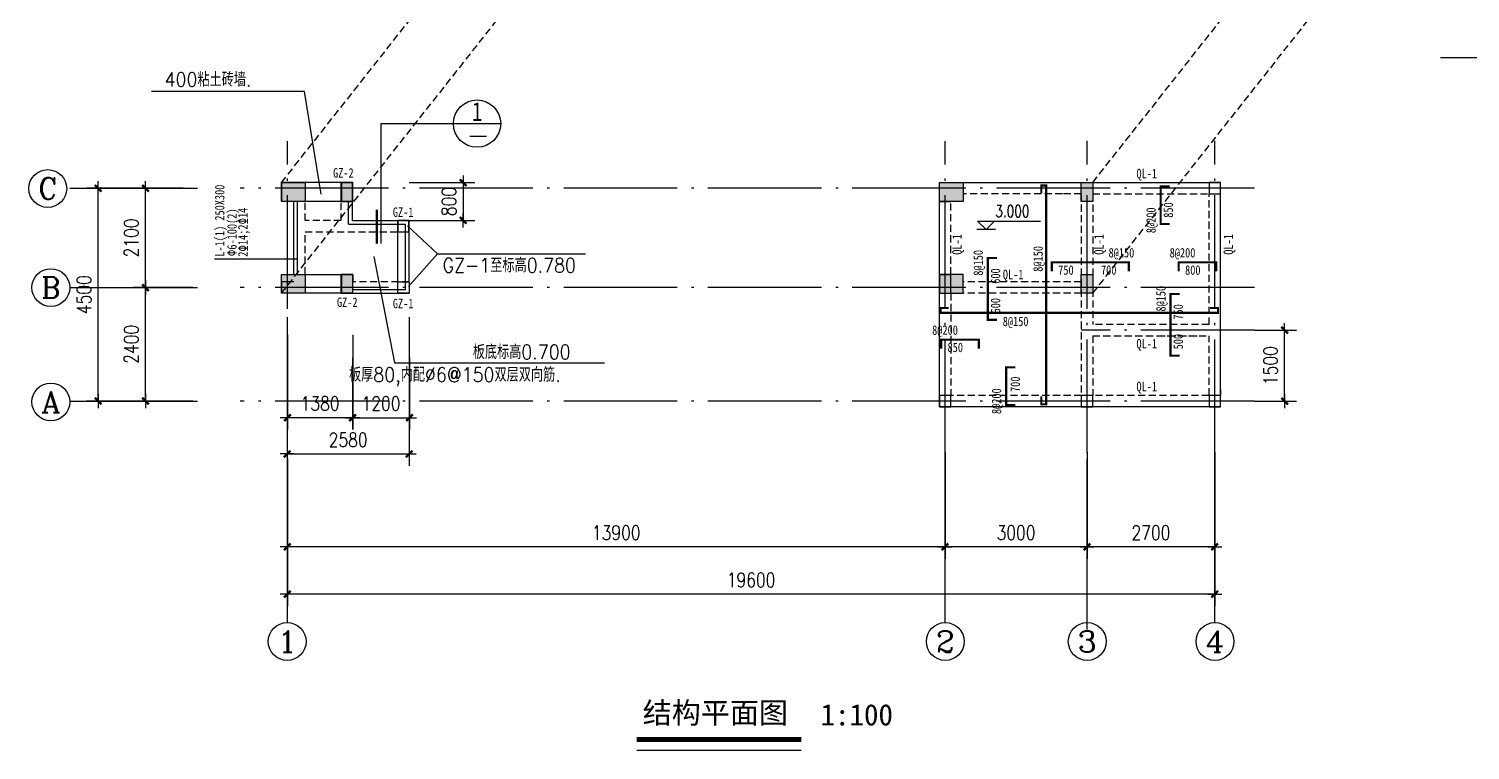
# Model space of a CAD drawing. Extents: x 79352 to 196427, y -253872 to -173208.
# Drawn here: x 148240 to 178703, y -205961 to -190708 of the extents above; entities that cross this region are included whole.
import ezdxf
from ezdxf.enums import TextEntityAlignment as Align

# ---------------------------------------------------------------- set-up
doc = ezdxf.new("R2010")
doc.units = 0
doc.header["$LTSCALE"] = 100
doc.header["$MEASUREMENT"] = 0
doc.header["$PDMODE"] = 34
doc.linetypes.add('ACAD_ISO04W100', pattern=[30.5, 24, -3, 0.5, -3])
doc.linetypes.add('DASHED', pattern=[0.75, 0.5, -0.25])
doc.layers.get('0').update_dxf_attribs({"color": 1, "linetype": 'CONTINUOUS'})
doc.layers.get('DEFPOINTS').update_dxf_attribs({"linetype": 'CONTINUOUS'})
for name, color, linetype in [('2', 200, 'CONTINUOUS'), ('211', 2, 'CONTINUOUS'), ('212', 2, 'CONTINUOUS'), ('3', 4, 'CONTINUOUS'), ('96', 7, 'CONTINUOUS'), ('A', 43, 'CONTINUOUS'), ('AXIS', 3, 'CONTINUOUS'), ('AXIS_TEXT', 7, 'CONTINUOUS'), ('DOTE', 252, 'ACAD_ISO04W100'), ('PUB_DIM', 9, 'CONTINUOUS'), ('PUB_TEXT', 7, 'CONTINUOUS'), ('TXT', 253, 'CONTINUOUS'), ('WALL', 255, 'CONTINUOUS'), ('WINDOW', 142, 'CONTINUOUS'), ('尺寸线及数字', 7, 'CONTINUOUS'), ('支座钢筋', 1, 'CONTINUOUS'), ('支座钢筋标注', 253, 'CONTINUOUS'), ('板底钢筋', 24, 'CONTINUOUS'), ('板底钢筋标注', 253, 'CONTINUOUS'), ('柱', 2, 'CONTINUOUS')]:
    doc.layers.add(name, color=color, linetype=linetype)
doc.styles.add('COMPLEX', font='COMPLEX')
doc.styles.add('DIM_FONT', font='SIMPLEX', dxfattribs={"width": 0.8})
doc.styles.add('HEI', font='simhei.ttf', dxfattribs={"width": 0.8})
doc.styles.add('HZTXT3', font='romand.shx', dxfattribs={"bigfont": 'sqtxt.shx'})
doc.styles.add('SIMPLEX', font='SIMPLEX.SHX')
doc.dimstyles.new('DIMB', dxfattribs={"dimtxt": 300, "dimasz": 1, "dimexe": 250, "dimexo": 300, "dimgap": 150, "dimtad": 1, "dimdec": 0, "dimlfac": -1, "dimzin": 0, "dimtxsty": 'DIM_FONT', "dimblk": '_DIMX', "dimblk1": '_DIMX', "dimblk2": '_DIMX', "dimcen": 0.09, "dimse2": 1, "dimclrd": 256, "dimclre": 256, "dimclrt": 256, "dimazin": 3, "dimtfac": 5, "dimtdec": 0, "dimtix": 1, "dimtmove": 0, "dimatfit": 3, "dimtolj": 1, "dimtzin": 0})

# ---------------------------------------------------------------- blocks, each defined once
blk = doc.blocks.new('_AXISO')
blk.add_circle((0, 0), 0.5)
at = {"layer": 'AXIS_TEXT', "style": 'COMPLEX', "width": 1.041667}
blk.add_attdef('A', text='', height=0.56, dxfattribs=at).set_placement((-0.25, -0.28), (0.25, -0.28), align=Align.FIT)
blk = doc.blocks.new('_DIMX')
blk.add_line((-150, 0), (150, 0))
at = {"const_width": 50}
blk.add_lwpolyline([(-70, -70), (70, 70)], dxfattribs=at)
blk = doc.blocks.new('*D153')
at = {"linetype": 'BYBLOCK'}
for p, q in [((82617, -177535), (80567, -177535)), ((80817, -182034), (80817, -177536)), ((82617, -182035), (80567, -182035))]:
    blk.add_line(p, q, dxfattribs=at)
at = {"layer": 'DEFPOINTS', "color": 0, "linetype": 'BYBLOCK'}
for p in [(80817, -177535), (82617, -177535), (82617, -182035)]:
    blk.add_point(p, dxfattribs=at)
at = {"linetype": 'BYBLOCK'}
for p, rotation in [((80817, -177535), 90.00009587517272), ((80817, -182035), 270.0000958751727)]:
    blk.add_blockref('_DIMX', p, dxfattribs=dict(at, rotation=rotation))
at = {"linetype": 'BYBLOCK', "insert": (80517, -179785), "char_height": 300, "attachment_point": 5, "rotation": 90.0001, "style": 'DIM_FONT'}
blk.add_mtext('\\A1;4500', dxfattribs=at)
blk = doc.blocks.new('*D154')
at = {"linetype": 'BYBLOCK'}
for p, q in [((81817, -182034), (81817, -179636)), ((82817, -182035), (81567, -182035))]:
    blk.add_line(p, q, dxfattribs=at)
at = {"layer": 'DEFPOINTS', "color": 0, "linetype": 'BYBLOCK'}
for p in [(81817, -179635), (82817, -179635), (82817, -182035)]:
    blk.add_point(p, dxfattribs=at)
at = {"linetype": 'BYBLOCK'}
for p, rotation in [((81817, -179635), 90.00009340632796), ((81817, -182035), 270.0000934063279)]:
    blk.add_blockref('_DIMX', p, dxfattribs=dict(at, rotation=rotation))
at = {"linetype": 'BYBLOCK', "insert": (81517, -180835), "char_height": 300, "attachment_point": 5, "rotation": 90.0001, "style": 'DIM_FONT'}
blk.add_mtext('\\A1;2400', dxfattribs=at)
blk = doc.blocks.new('*D155')
at = {"linetype": 'BYBLOCK'}
for p, q in [((81817, -179634), (81817, -177536)), ((82817, -179635), (81567, -179635))]:
    blk.add_line(p, q, dxfattribs=at)
at = {"layer": 'DEFPOINTS', "color": 0, "linetype": 'BYBLOCK'}
for p in [(81817, -177535), (82817, -177535), (82817, -179635)]:
    blk.add_point(p, dxfattribs=at)
at = {"linetype": 'BYBLOCK'}
for p, rotation in [((81817, -177535), 90.0000934063274), ((81817, -179635), 270.0000934063274)]:
    blk.add_blockref('_DIMX', p, dxfattribs=dict(at, rotation=rotation))
at = {"linetype": 'BYBLOCK', "insert": (81517, -178585), "char_height": 300, "attachment_point": 5, "rotation": 90.0001, "style": 'DIM_FONT'}
blk.add_mtext('\\A1;2100', dxfattribs=at)
blk = doc.blocks.new('*D156')
at = {"linetype": 'BYBLOCK'}
for p, q in [((104417, -183118), (104417, -185368)), ((104416, -185118), (101718, -185118))]:
    blk.add_line(p, q, dxfattribs=at)
at = {"layer": 'DEFPOINTS', "color": 0, "linetype": 'BYBLOCK'}
for p in [(101717, -183118), (104417, -183118), (101717, -185118)]:
    blk.add_point(p, dxfattribs=at)
at = {"linetype": 'BYBLOCK', "rotation": 180}
blk.add_blockref('_DIMX', (101717, -185118), dxfattribs=at)
at = {"linetype": 'BYBLOCK'}
blk.add_blockref('_DIMX', (104417, -185118), dxfattribs=at)
at = {"linetype": 'BYBLOCK', "insert": (103067, -184818), "char_height": 300, "attachment_point": 5, "style": 'DIM_FONT'}
blk.add_mtext('\\A1;2700', dxfattribs=at)
blk = doc.blocks.new('*D157')
at = {"linetype": 'BYBLOCK'}
for p, q in [((101717, -183118), (101717, -185368)), ((101716, -185118), (98718, -185118))]:
    blk.add_line(p, q, dxfattribs=at)
at = {"layer": 'DEFPOINTS', "color": 0, "linetype": 'BYBLOCK'}
for p in [(98717, -183118), (101717, -183118), (98717, -185118)]:
    blk.add_point(p, dxfattribs=at)
at = {"linetype": 'BYBLOCK', "rotation": 180}
blk.add_blockref('_DIMX', (98717, -185118), dxfattribs=at)
at = {"linetype": 'BYBLOCK'}
blk.add_blockref('_DIMX', (101717, -185118), dxfattribs=at)
at = {"linetype": 'BYBLOCK', "insert": (100217, -184818), "char_height": 300, "attachment_point": 5, "style": 'DIM_FONT'}
blk.add_mtext('\\A1;3000', dxfattribs=at)
blk = doc.blocks.new('*D158')
at = {"linetype": 'BYBLOCK'}
for p, q in [((98717, -183118), (98717, -185368)), ((98716, -185118), (84818, -185118))]:
    blk.add_line(p, q, dxfattribs=at)
at = {"layer": 'DEFPOINTS', "color": 0, "linetype": 'BYBLOCK'}
for p in [(84817, -183118), (98717, -183118), (84817, -185118)]:
    blk.add_point(p, dxfattribs=at)
at = {"linetype": 'BYBLOCK', "rotation": 180}
blk.add_blockref('_DIMX', (84817, -185118), dxfattribs=at)
at = {"linetype": 'BYBLOCK'}
blk.add_blockref('_DIMX', (98717, -185118), dxfattribs=at)
at = {"linetype": 'BYBLOCK', "insert": (91767, -184818), "char_height": 300, "attachment_point": 5, "style": 'DIM_FONT'}
blk.add_mtext('\\A1;13900', dxfattribs=at)
blk = doc.blocks.new('*D159')
at = {"linetype": 'BYBLOCK'}
for p, q in [((84817, -183264), (84817, -186368)), ((104417, -183264), (104417, -186368)), ((104416, -186118), (84818, -186118))]:
    blk.add_line(p, q, dxfattribs=at)
at = {"layer": 'DEFPOINTS', "color": 0, "linetype": 'BYBLOCK'}
for p in [(84817, -183264), (104417, -183264), (84817, -186118)]:
    blk.add_point(p, dxfattribs=at)
at = {"linetype": 'BYBLOCK'}
for p, rotation in [((84817, -186118), 179.9999993645813), ((104417, -186118), 359.9999993645813)]:
    blk.add_blockref('_DIMX', p, dxfattribs=dict(at, rotation=rotation))
at = {"linetype": 'BYBLOCK', "insert": (94617, -185818), "char_height": 300, "attachment_point": 5, "rotation": 360, "style": 'DIM_FONT'}
blk.add_mtext('\\A1;19600', dxfattribs=at)
blk = doc.blocks.new('*D160')
at = {"linetype": 'BYBLOCK'}
for p, q in [((84817, -180635), (84817, -182636)), ((86197, -180635), (86197, -182636)), ((86196, -182386), (84818, -182386))]:
    blk.add_line(p, q, dxfattribs=at)
at = {"layer": 'DEFPOINTS', "color": 0, "linetype": 'BYBLOCK'}
for p in [(84817, -180635), (86197, -180635), (84817, -182386)]:
    blk.add_point(p, dxfattribs=at)
at = {"linetype": 'BYBLOCK', "rotation": 180}
blk.add_blockref('_DIMX', (84817, -182386), dxfattribs=at)
at = {"linetype": 'BYBLOCK'}
blk.add_blockref('_DIMX', (86197, -182386), dxfattribs=at)
at = {"linetype": 'BYBLOCK', "insert": (85507, -182086), "char_height": 300, "attachment_point": 5, "style": 'DIM_FONT'}
blk.add_mtext('\\A1;1380', dxfattribs=at)
blk = doc.blocks.new('*D161')
at = {"linetype": 'BYBLOCK'}
for p, q in [((86195, -181119), (86195, -182636)), ((87395, -181119), (87395, -182636)), ((86196, -182386), (87394, -182386))]:
    blk.add_line(p, q, dxfattribs=at)
at = {"layer": 'DEFPOINTS', "color": 0, "linetype": 'BYBLOCK'}
for p in [(86195, -181119), (87395, -181119), (87395, -182386)]:
    blk.add_point(p, dxfattribs=at)
at = {"linetype": 'BYBLOCK', "rotation": 180}
blk.add_blockref('_DIMX', (86195, -182386), dxfattribs=at)
at = {"linetype": 'BYBLOCK'}
blk.add_blockref('_DIMX', (87395, -182386), dxfattribs=at)
at = {"linetype": 'BYBLOCK', "insert": (86795, -182086), "char_height": 300, "attachment_point": 5, "style": 'DIM_FONT'}
blk.add_mtext('\\A1;1200', dxfattribs=at)
blk = doc.blocks.new('*D162')
at = {"linetype": 'BYBLOCK'}
for p, q in [((105256, -180535), (106144, -180535)), ((105894, -182034), (105894, -180536)), ((105256, -182035), (106144, -182035))]:
    blk.add_line(p, q, dxfattribs=at)
at = {"layer": 'DEFPOINTS', "color": 0, "linetype": 'BYBLOCK'}
for p in [(105256, -180535), (105894, -180535), (105256, -182035)]:
    blk.add_point(p, dxfattribs=at)
at = {"linetype": 'BYBLOCK'}
for p, rotation in [((105894, -180535), 90), ((105894, -182035), 270)]:
    blk.add_blockref('_DIMX', p, dxfattribs=dict(at, rotation=rotation))
at = {"linetype": 'BYBLOCK', "insert": (105594, -181285), "char_height": 300, "attachment_point": 5, "rotation": 90, "style": 'DIM_FONT'}
blk.add_mtext('\\A1;1500', dxfattribs=at)
blk = doc.blocks.new('*D166')
at = {"linetype": 'BYBLOCK'}
for p, q in [((245775, -205589), (245775, -208732)), ((248354, -205589), (248354, -208732)), ((245776, -208482), (248353, -208482))]:
    blk.add_line(p, q, dxfattribs=at)
at = {"layer": 'DEFPOINTS', "color": 0, "linetype": 'BYBLOCK'}
for p in [(245775, -205589), (248354, -205589), (248354, -208482)]:
    blk.add_point(p, dxfattribs=at)
at = {"linetype": 'BYBLOCK', "rotation": 180}
blk.add_blockref('_DIMX', (245775, -208482), dxfattribs=at)
at = {"linetype": 'BYBLOCK'}
blk.add_blockref('_DIMX', (248354, -208482), dxfattribs=at)
at = {"linetype": 'BYBLOCK', "insert": (247064, -208182), "char_height": 300, "attachment_point": 5, "style": 'DIM_FONT'}
blk.add_mtext('\\A1;2580', dxfattribs=at)
blk = doc.blocks.new('*D167')
at = {"linetype": 'BYBLOCK'}
for p, q in [((248354, -203249), (249745, -203249)), ((249495, -203248), (249495, -203247)), ((249495, -203249), (249495, -204049)), ((248354, -204049), (249745, -204049)), ((249495, -204050), (249495, -204051))]:
    blk.add_line(p, q, dxfattribs=at)
at = {"layer": 'DEFPOINTS', "color": 0, "linetype": 'BYBLOCK'}
for p in [(248354, -203249), (248354, -204049), (249495, -204049)]:
    blk.add_point(p, dxfattribs=at)
at = {"linetype": 'BYBLOCK'}
for p, rotation in [((249495, -203249), 270), ((249495, -204049), 90)]:
    blk.add_blockref('_DIMX', p, dxfattribs=dict(at, rotation=rotation))
at = {"linetype": 'BYBLOCK', "insert": (249195, -203649), "char_height": 300, "attachment_point": 5, "rotation": 90, "style": 'DIM_FONT'}
blk.add_mtext('\\A1;800', dxfattribs=at)

msp = doc.modelspace()

# ---------------------------------------------------------------- linework, layer by layer
at = {"layer": '2'}
for points in [[(154079.2, -194359.6), (153579.2, -194359.6), (154079.2, -193959.6), (153579.2, -193959.6)], [(154079.2, -194359.6), (153579.2, -194359.6), (154079.2, -193959.6), (153579.2, -193959.6)], [(155079.2, -194359.6), (154839.2, -194359.6), (155079.2, -193959.6), (154839.2, -193959.6)], [(154845.2, -193959.6), (155085.2, -193959.6), (154845.2, -194359.6), (155085.2, -194359.6)], [(167985, -194359.6), (167485, -194359.6), (167985, -193959.6), (167485, -193959.6)], [(170724.8, -194358.7), (170484.8, -194358.7), (170724.8, -193958.7), (170484.8, -193958.7)], [(154079.2, -196299.6), (153579.2, -196299.6), (154079.2, -195899.6), (153579.2, -195899.6)], [(154079.2, -196299.6), (153579.2, -196299.6), (154079.2, -195899.6), (153579.2, -195899.6)], [(155079.2, -196299.6), (154839.2, -196299.6), (155079.2, -195899.3), (154839.2, -195899.3)], [(154845.2, -195899.6), (155085.2, -195899.6), (154845.2, -196299.6), (155085.2, -196299.6)], [(167984.7, -196299.6), (167484.7, -196299.6), (167984.7, -195899.6), (167484.7, -195899.6)], [(170724.8, -196299.6), (170484.8, -196299.6), (170724.8, -195899.6), (170484.8, -195899.6)]]:
    msp.add_solid(points, dxfattribs=at)
at = {"layer": '3', "linetype": 'DASHED', "ltscale": 3}
for p, q in [((153579.2, -193959.6), (160910.2, -184664.3)), ((170724.8, -193958.7), (178055.8, -184663.4)), ((153579.2, -196299.6), (160910.2, -187004.3)), ((170724.8, -196299.6), (178055.8, -187004.3)), ((170085, -194199.6), (167985, -194199.6)), ((170484.8, -194199.6), (170085, -194199.6)), ((170484.8, -194199.6), (170484.8, -198459.7)), ((170724.8, -194199.6), (172554.9, -194199.6)), ((170724.8, -194199.6), (170724.8, -196959.3)), ((172554.9, -194199.6), (173185, -194199.6)), ((173185, -196959.3), (173185, -194199.6)), ((167725, -195899.6), (167725, -194359.6)), ((170484.8, -196059.6), (167984.7, -196059.6)), ((167724.7, -196299.6), (167725, -198459.7)), ((170484.8, -196299.6), (167984.7, -196299.6)), ((173185, -196959.3), (170724.8, -196959.3)), ((170724.8, -197199.3), (173185, -197199.3)), ((170724.8, -197199.3), (170724.8, -198459.7)), ((172105, -197199.8), (173105, -197199.3)), ((173185, -198459.7), (173185, -197199.3)), ((173185, -198459.7), (167725, -198459.7))]:
    msp.add_line(p, q, dxfattribs=at)
at = {"layer": 'AXIS'}
for p, q in [((168667.7, -194954.4), (168273.7, -194954.4)), ((168291.3, -194775), (168470.7, -194954.4)), ((168291.3, -194775), (169624.9, -194775)), ((168650.1, -194775), (168470.7, -194954.4))]:
    msp.add_line(p, q, dxfattribs=at)
at = {"layer": 'DOTE'}
for p, q in [((182643.4, -191320.5), (178076, -191320.5)), ((153705, -199675.7), (153705, -193080.5)), ((167605, -199675.7), (167605, -193080.5)), ((170605, -199675.7), (170605, -193079.6)), ((173305, -199675.7), (173305, -193079.6)), ((174144.3, -194079.3), (152705.2, -194079.3)), ((174144.3, -196179.3), (152705.1, -196179.3)), ((174144.3, -197079.3), (170484.8, -197079.3)), ((174144.3, -198579.3), (152705.1, -198579.3))]:
    msp.add_line(p, q, dxfattribs=at)
at = {"layer": 'PUB_DIM'}
for p, q in [((149105.1, -194079.6), (151805.2, -194079.6)), ((149105.1, -196179.6), (151805.2, -196179.6)), ((149104.9, -198579.7), (151805, -198579.7)), ((153705, -203262.8), (153705, -199662.8)), ((167605, -203262.7), (167605, -199662.7)), ((170605, -203408.3), (170605, -199808.3)), ((173305, -203262.7), (173305, -199662.7))]:
    msp.add_line(p, q, dxfattribs=at)
at = {"layer": 'PUB_TEXT', "const_width": 105}
msp.add_lwpolyline([(161087.6, -205735.9), (164567, -205735.9)], dxfattribs=at)
at = {"layer": 'PUB_TEXT'}
msp.add_lwpolyline([(161087.6, -205960.9), (164567, -205960.9)], dxfattribs=at)
at = {"layer": 'WALL'}
for p, q in [((153585.2, -194359.6), (153585.2, -193959.6)), ((155079.2, -193959.6), (153585.2, -193959.6)), ((155079.2, -194359.6), (155079.2, -193959.6)), ((167485, -194359.6), (167485, -193959.6)), ((167485, -193959.6), (170085, -193959.6)), ((170085, -193959.6), (172554.9, -193959.6)), ((172554.9, -193959.6), (173425, -193959.6)), ((173425, -198699.3), (173425, -193959.6)), ((155079.2, -194359.6), (153585.2, -194359.6)), ((167485, -194359.6), (167725, -194359.6)), ((167485, -198699.3), (167485, -194359.6)), ((153585.2, -195899.3), (155079.2, -195899.3)), ((153585.2, -196299.6), (153585.2, -196059.6)), ((153839.2, -196059.6), (153585.2, -196059.6)), ((155079.2, -195899.3), (155079.2, -196299.6)), ((155085.2, -195899.6), (155085.2, -196059.6)), ((167485, -196299.6), (167485, -195899.6)), ((167485, -195899.6), (167725, -195899.6)), ((167725, -196299.6), (167725, -195899.6)), ((155079.2, -196299.6), (153585.2, -196299.6)), ((167485, -198698.7), (167484.7, -196299.6)), ((167485, -196299.6), (167725, -196299.6)), ((173425, -198338.7), (173425, -198458.7)), ((173425, -198699.3), (167485, -198699.3))]:
    msp.add_line(p, q, dxfattribs=at)
at = {"layer": 'WINDOW'}
for p, q in [((153839.2, -195899.6), (153839.2, -194359.6)), ((153919.2, -195899.6), (153919.2, -194359.6)), ((154999.2, -194839.6), (154999.2, -194359.6)), ((155079.2, -194759.6), (155079.2, -194359.6)), ((154999.2, -194839.6), (156198.8, -194839.6)), ((155079.2, -194759.6), (156278.8, -194759.6)), ((156038.8, -196299.6), (156038.8, -194759.6)), ((156198.8, -196219.6), (156198.8, -194839.6)), ((156274.8, -194999.6), (156274.8, -194759.6)), ((156278.8, -196058.5), (156278.8, -194759.6)), ((156278.8, -196059.6), (156278.8, -196299.6)), ((155079.2, -196219.6), (156198.8, -196219.6)), ((155079.2, -196299.6), (156278.8, -196299.6))]:
    msp.add_line(p, q, dxfattribs=at)
at = {"layer": 'WINDOW', "linetype": 'DASHED', "ltscale": 3}
for p, q in [((154079.2, -194759.6), (154079.2, -194359.6)), ((154839.2, -194759.6), (154839.2, -194359.6)), ((154839.2, -194759.6), (154079.2, -194759.6)), ((154079.2, -195899.6), (154079.2, -194999.6)), ((154079.2, -194999.6), (156278.8, -194999.6)), ((156278.8, -196059.6), (155079.2, -196059.6))]:
    msp.add_line(p, q, dxfattribs=at)
at = {"layer": '支座钢筋', "const_width": 45}
for points in [[(172353.2, -194836.7), (172161.6, -194836.7), (172161.6, -194040.9), (172353.2, -194040.9)], [(168701.5, -196860.5), (168509.8, -196860.5), (168509.8, -195554.6), (168701.5, -195554.6)], [(169862, -195838.8), (169862, -195647.1), (171488.8, -195647.1), (171488.8, -195838.8)], [(172543.4, -195838.8), (172543.4, -195647.1), (173339.2, -195647.1), (173339.2, -195838.8)], [(172562.2, -197619.3), (172370.5, -197619.3), (172370.5, -196313.4), (172562.2, -196313.4)], [(167523.6, -197474.4), (167523.6, -197282.7), (168319.4, -197282.7), (168319.4, -197474.4)], [(169087.6, -198661.7), (168896, -198661.7), (168896, -197866), (169087.6, -197866)]]:
    msp.add_lwpolyline(points, dxfattribs=at)
at = {"layer": '板底钢筋', "const_width": 45}
for points in [[(169641.1, -198481.4), (169641.1, -198648.1), (169741.1, -198648.1), (169741.1, -194020.3), (169641.1, -194020.3), (169641.1, -194186.9)], [(167678.2, -196613.2), (167511.5, -196613.2), (167511.5, -196713.2), (173372.5, -196713.2), (173372.5, -196613.2), (173205.8, -196613.2)]]:
    msp.add_lwpolyline(points, dxfattribs=at)
at = {"layer": '柱'}
for p, q in [((154066.4, -192032.7), (150831, -192032.7)), ((154415.8, -194203.6), (154066.4, -192032.7)), ((155687.4, -195247.6), (155687.4, -192712.8)), ((155687.4, -192712.8), (158212.8, -192712.8)), ((156693.5, -192712.8), (158212.8, -192712.8)), ((157910, -192986.2), (157562.4, -192986.2)), ((154839.2, -194359.6), (154839.2, -193959.6)), ((156876.6, -195464), (156243.6, -194876.1)), ((152167.1, -195569.3), (153908.4, -195569.3)), ((155530, -195523.3), (155971.3, -197769.7)), ((156261.4, -196158.8), (156876.6, -195464)), ((156876.6, -195464), (160008.1, -195464)), ((154839.2, -196299.6), (154839.2, -195899.6)), ((155971.3, -197769.7), (160409.4, -197769.7))]:
    msp.add_line(p, q, dxfattribs=at)
for points in [[(153579.2, -193959.6), (154079.2, -193959.6), (154079.2, -194359.6), (153579.2, -194359.6)], [(154079.2, -194359.6), (153579.2, -194359.6), (153579.2, -193959.6), (154079.2, -193959.6)], [(155079.2, -194359.6), (154839.2, -194359.6), (154839.2, -193959.6), (155079.2, -193959.6)], [(154845.2, -194359.6), (155085.2, -194359.6), (155085.2, -193959.6), (154845.2, -193959.6)], [(167985, -194359.6), (167485, -194359.6), (167485, -193959.6), (167985, -193959.6)], [(170724.8, -194358.7), (170484.8, -194358.7), (170484.8, -193959.6), (170724.8, -193959.6)], [(173425, -193959.6), (173185, -193959.6), (173185, -194198.6), (173425, -194198.6)], [(156038.8, -194999.6), (156278.8, -194999.6), (156278.8, -194759.6), (156038.8, -194759.6)], [(153579.2, -195899.6), (154079.2, -195899.6), (154079.2, -196299.6), (153579.2, -196299.6)], [(154079.2, -196299.6), (153579.2, -196299.6), (153579.2, -195899.6), (154079.2, -195899.6)], [(155079.2, -196299.6), (154839.2, -196299.6), (154839.2, -195899.6), (155079.2, -195899.6)], [(154845.2, -196299.6), (155085.2, -196299.6), (155085.2, -195899.6), (154845.2, -195899.6)], [(156278.8, -196299.6), (156038.8, -196299.6), (156038.8, -196059.6), (156278.8, -196059.6)], [(167984.7, -195899.6), (167484.7, -195899.6), (167484.7, -196299.6), (167984.7, -196299.6)], [(170724.8, -196299.6), (170484.8, -196299.6), (170484.8, -195900.5), (170724.8, -195900.5)], [(167725, -198459.7), (167485, -198459.7), (167485, -198698.7), (167725, -198698.7)], [(170724.8, -198459.7), (170484.8, -198459.7), (170484.8, -198698.7), (170724.8, -198698.7)], [(173425, -198459.7), (173185, -198459.7), (173185, -198698.7), (173425, -198698.7)]]:
    msp.add_lwpolyline(points, close=True, dxfattribs=at)
at = {"layer": '柱', "const_width": 45}
msp.add_lwpolyline([(155594.9, -195252.9), (155594.9, -194535)], dxfattribs=at)
at = {"layer": '柱'}
msp.add_circle((157712.8, -192712.8), 500, dxfattribs=at)

# ---------------------------------------------------------------- block references
at = {"layer": 'AXIS'}
ref = msp.add_blockref('_AXISO', (153699.8, -203662.8), dxfattribs=dict(at, xscale=800, yscale=800, zscale=800, rotation=180))
ref.add_attrib('A', '1', dxfattribs={"layer": 'AXIS_TEXT', "height": 448, "style": 'COMPLEX', "width": 2.083333}).set_placement((153499.8, -203886.8), (153899.8, -203886.8), align=Align.FIT)
ref = msp.add_blockref('_AXISO', (167609.8, -203662.7), dxfattribs=dict(at, xscale=800, yscale=800, zscale=800, rotation=180))
ref.add_attrib('A', '2', dxfattribs={"layer": 'AXIS_TEXT', "height": 448, "style": 'COMPLEX', "width": 1.339286}).set_placement((167409.8, -203886.7), (167809.8, -203886.7), align=Align.FIT)
ref = msp.add_blockref('_AXISO', (170609.8, -203662.7), dxfattribs=dict(at, xscale=800, yscale=800, zscale=800, rotation=180))
ref.add_attrib('A', '3', dxfattribs={"layer": 'AXIS_TEXT', "height": 448, "style": 'COMPLEX', "width": 1.339286}).set_placement((170409.8, -203886.7), (170809.8, -203886.7), align=Align.FIT)
ref = msp.add_blockref('_AXISO', (173309.8, -203662.7), dxfattribs=dict(at, xscale=800, yscale=800, zscale=800, rotation=180))
ref.add_attrib('A', '4', dxfattribs={"layer": 'AXIS_TEXT', "height": 448, "style": 'COMPLEX', "width": 1.171875}).set_placement((173109.8, -203886.7), (173509.8, -203886.7), align=Align.FIT)
at = {"layer": 'PUB_DIM'}
ref = msp.add_blockref('_AXISO', (148639.7, -194085.4), dxfattribs=dict(at, xscale=800, yscale=800, zscale=800, rotation=180))
ref.add_attrib('A', 'C', dxfattribs={"layer": 'AXIS_TEXT', "height": 448, "style": 'COMPLEX', "width": 1.25}).set_placement((148439.7, -194309.4), (148839.7, -194309.4), align=Align.FIT)
ref = msp.add_blockref('_AXISO', (148704.6, -196179.6), dxfattribs=dict(at, xscale=800, yscale=800, zscale=800, rotation=180))
ref.add_attrib('A', 'B', dxfattribs={"layer": 'AXIS_TEXT', "height": 448, "style": 'COMPLEX', "width": 1.102941}).set_placement((148504.6, -196403.6), (148904.6, -196403.6), align=Align.FIT)
ref = msp.add_blockref('_AXISO', (148704.6, -198597.3), dxfattribs=dict(at, xscale=800, yscale=800, zscale=800, rotation=180))
ref.add_attrib('A', 'A', dxfattribs={"layer": 'AXIS_TEXT', "height": 448, "style": 'COMPLEX', "width": 1.041667}).set_placement((148504.6, -198821.3), (148904.6, -198821.3), align=Align.FIT)

# ---------------------------------------------------------------- texts
at = {"layer": '211', "width": 0.8}
for s, p in [('GZ-2', (154669.9, -193853.6)), ('QL-1', (171649.6, -193867.9)), ('GZ-1', (155933.1, -194684.2)), ('QL-1', (168825.8, -196002.3)), ('GZ-2', (154752.4, -196589.3)), ('GZ-1', (155933.1, -196615.2)), ('QL-1', (171649.6, -197465.4)), ('QL-1', (171649.6, -198370.6))]:
    msp.add_text(s, height=200, dxfattribs=at).set_placement(p)
for p in [(167956.7, -195483.7), (170956, -195483.7), (173692, -195483.7)]:
    msp.add_text('QL-1', height=200, rotation=90, dxfattribs=at).set_placement(p)
at = {"layer": '212', "width": 0.8}
for s, p in [('L-1(1) 250X300', (152373.2, -195526.4)), ('2%%13114;2%%13114', (152861.7, -195526.4))]:
    msp.add_text(s, height=200, rotation=90, dxfattribs=at).set_placement(p)
at = {"layer": '96', "width": 0.8}
msp.add_text('%%1306-100(2)', height=200, rotation=90, dxfattribs=at).set_placement((152632.4, -195514.8))
at = {"layer": 'A', "style": 'HEI'}
for s, p in [('结构平面图', (161214.9, -205396.8)), ('1:100', (164973.2, -205437.1))]:
    msp.add_text(s, height=450, dxfattribs=at).set_placement(p)
at = {"layer": 'AXIS', "style": 'SIMPLEX', "width": 0.75}
msp.add_text('3.000', height=250, dxfattribs=at).set_placement((168664.9, -194687.6))
at = {"layer": 'TXT', "style": 'HZTXT3', "width": 0.9}
for s, p in [('400粘土砖墙.', (151109.8, -191928.4)), ('GZ-1至标高0.780', (156986.3, -195858.2)), ('板底标高0.700', (157623.5, -197691.6)), ('板厚80,内配%%C6@150双层双向筋.', (155007.8, -198169.6))]:
    msp.add_text(s, height=300, dxfattribs=at).set_placement(p)
at = {"layer": '尺寸线及数字', "width": 0.8}
msp.add_text('1', height=400, dxfattribs=at).set_placement((157607, -192656.7))
at = {"layer": '支座钢筋标注', "width": 0.8}
for s, rotation, p in [('8@200', 89.99983, (172056.6, -195028.7)), ('850', 90, (172422.4, -194702.7)), ('8@150', 89.99983, (168404.8, -195928.2)), ('8@150', 359.99983, (171060.5, -195542.1)), ('8@200', 359.99983, (172351.4, -195542.1)), ('600', 90, (168770.6, -196099)), ('8@150', 89.99983, (172265.6, -196687)), ('600', 90, (168770.6, -196726.5)), ('750', 90, (172631.4, -196857.7)), ('8@200', 359.99983, (167331.6, -197177.7)), ('500', 90, (172631.4, -197485.3)), ('8@200', 89.99983, (168791, -198853.7)), ('700', 90, (169188.1, -198387.2))]:
    msp.add_text(s, height=200, rotation=rotation, dxfattribs=at).set_placement(p)
for s, p in [('750', (169996.1, -195908)), ('700', (170900.7, -195908)), ('800', (172677.5, -195908)), ('850', (167657.6, -197543.5))]:
    msp.add_text(s, height=200, dxfattribs=at).set_placement(p)
at = {"layer": '板底钢筋标注', "width": 0.8}
msp.add_text('8@150', height=200, rotation=90, dxfattribs=at).set_placement((169669.9, -195844.4))
msp.add_text('8@150', height=200, dxfattribs=at).set_placement((168823.6, -196994.1))

# ---------------------------------------------------------------- dimensions: what is measured, and where the dimension line sits
at = {"layer": 'PUB_DIM'}
for p1, p2, distance, override, picture, middle in [((151505.4, -198579.6), (151505.4, -194079.6), 1800.3, {"dimexo": 0, "dimblk1": '_DIMX', "dimblk2": '_DIMX', "dimsah": 1, "dimse2": 0}, '*D153', (149405.2, -196329.6)), ((151705.4, -196179.6), (151705.4, -194079.6), 1000.3, {"dimexo": 0, "dimblk1": '_DIMX', "dimblk2": '_DIMX', "dimsah": 1}, '*D155', (150405.1, -195129.6)), ((151705.4, -198579.6), (151705.4, -196179.6), 1000.3, {"dimexo": 0, "dimblk1": '_DIMX', "dimblk2": '_DIMX', "dimsah": 1}, '*D154', (150405.2, -197379.6)), ((173305, -199808.3), (153705, -199808.3), 2854.4, {"dimexo": 0, "dimblk1": '_DIMX', "dimblk2": '_DIMX', "dimsah": 1, "dimse2": 0}, '*D159', (163505, -202362.8))]:
    dim = msp.add_aligned_dim(p1=p1, p2=p2, distance=distance, dimstyle='DIMB', override=override, dxfattribs=at)
    dim.commit()
    dim.dimension.update_dxf_attribs({"geometry": picture, "text_midpoint": middle, "insert": (68888.2, -16544.3)})
for base, p1, p2, angle, override, picture, middle, set_off in [((157419.9, -194759.6), (156278.2, -193959.6), (156278.2, -194759.6), 270, {"dimexo": 0, "dimblk1": '_DIMX', "dimblk2": '_DIMX', "dimsah": 1, "dimse2": 0}, '*D167', (157119.9, -194359.6), (-92075.4, 9289)), ((156278.8, -199698.1), (153699.2, -196804.3), (156278.8, -196804.3), 180, {"dimexo": 0, "dimblk1": '_DIMX', "dimblk2": '_DIMX', "dimsah": 1, "dimse2": 0}, '*D166', (154989, -199398.1), (-92075.4, 8784.3)), ((174782.5, -197079.3), (174144.3, -198579.3), (174144.3, -197079.3), 90, {"dimexo": 0, "dimblk1": '_DIMX', "dimblk2": '_DIMX', "dimsah": 1, "dimse2": 0}, '*D162', (174482.5, -197829.3), (68888.2, -16544.3)), ((153705, -201662.7), (167605, -199662.7), (153705, -199662.7), 180, {"dimexo": 0, "dimblk1": '_DIMX', "dimblk2": '_DIMX', "dimsah": 1}, '*D158', (160655, -201362.7), (68888.2, -16544.3)), ((167605, -201662.7), (170605, -199662.7), (167605, -199662.7), 180, {"dimexo": 0, "dimblk1": '_DIMX', "dimblk2": '_DIMX', "dimsah": 1}, '*D157', (169105, -201362.7), (68888.2, -16544.3)), ((170605, -201662.7), (173305, -199662.7), (170605, -199662.7), 180, {"dimexo": 0, "dimblk1": '_DIMX', "dimblk2": '_DIMX', "dimsah": 1}, '*D156', (171955, -201362.7), (68888.2, -16544.3))]:
    dim = msp.add_linear_dim(base=base, p1=p1, p2=p2, angle=angle, dimstyle='DIMB', override=override, dxfattribs=at)
    dim.commit()
    dim.dimension.update_dxf_attribs({"geometry": picture, "text_midpoint": middle, "insert": set_off})
for base, p1, p2, picture, middle in [((153705, -198930), (155085.2, -197179.3), (153705, -197179.3), '*D160', (154395.1, -198630)), ((156282.8, -198930), (155083.2, -197663.3), (156282.8, -197663.3), '*D161', (155683, -198630))]:
    dim = msp.add_linear_dim(base=base, p1=p1, p2=p2, dimstyle='DIMB', override={"dimexo": 0, "dimblk1": '_DIMX', "dimblk2": '_DIMX', "dimsah": 1, "dimse2": 0}, dxfattribs=at)
    dim.commit()
    dim.dimension.update_dxf_attribs({"geometry": picture, "text_midpoint": middle, "insert": (68888.2, -16544.3)})

doc.saveas('drawing.dxf')
